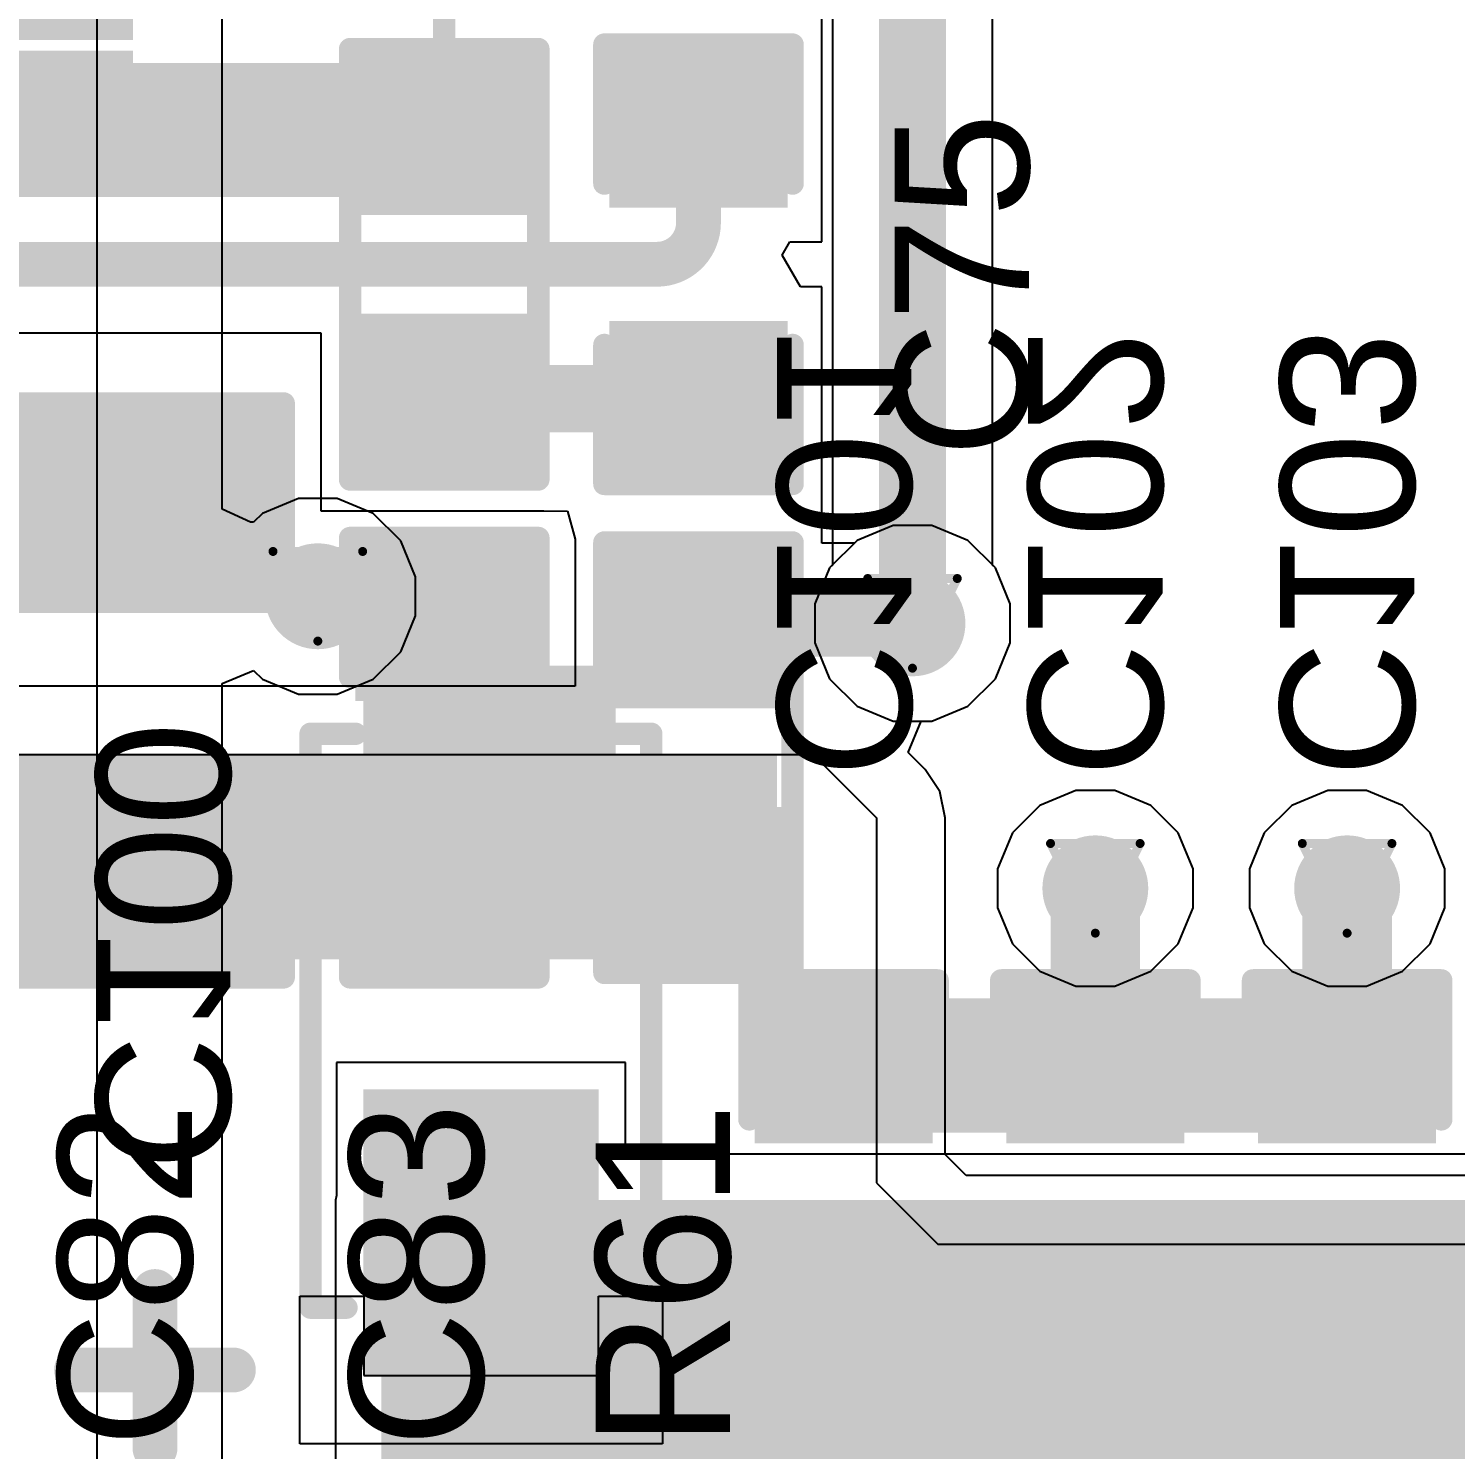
# Model space of a CAD drawing. Header units: inches. Extents: x 0 to 12.2, y 0 to 7.
# Drawn here: x 2.3268 to 2.6451, y 3.9837 to 4.3007 of the extents above; entities that cross this region are included whole.
import ezdxf

# ---------------------------------------------------------------- set-up
doc = ezdxf.new("R2010")
doc.units = ezdxf.units.IN
doc.header["$MEASUREMENT"] = 0
for name, color, linetype in [('Bottom Layer', 5, 'Continuous'), ('Bottom Overlay', 54, 'Continuous'), ('Bottom Paste', 16, 'Continuous'), ('Bottom Solder', 6, 'Continuous'), ('Drill Drawing', 1, 'Continuous'), ('Layer 1', 16, 'Continuous'), ('Layer 2', 76, 'Continuous'), ('Top Layer', 1, 'Continuous'), ('Top Overlay', 2, 'Continuous'), ('Top Paste', 8, 'Continuous'), ('Top Solder', 216, 'Continuous'), ('Via Holes', 16, 'Continuous')]:
    doc.layers.add(name, color=color, linetype=linetype)
doc.styles.add('Arial', font='', dxfattribs={"height": 0.2})
doc.styles.get('Arial').set_extended_font_data('Arial')

# ---------------------------------------------------------------- blocks, each defined once
blk = doc.blocks.new('SOT_563_11')
at = {"layer": 'Top Layer'}
for points in [[(-0.01193, 0.02559), (-0.01193, 0.01378), (-0.03831, 0.01378), (-0.03831, 0.02559)], [(0.03831, 0.02559), (0.03831, 0.01378), (0.01193, 0.01378), (0.01193, 0.02559)], [(-0.01193, 0.00591), (-0.01193, -0.00591), (-0.03831, -0.00591), (-0.03831, 0.00591)], [(0.03831, 0.00591), (0.03831, -0.00591), (0.01193, -0.00591), (0.01193, 0.00591)], [(-0.01193, -0.01378), (-0.01193, -0.02559), (-0.03831, -0.02559), (-0.03831, -0.01378)], [(0.03831, -0.01378), (0.03831, -0.02559), (0.01193, -0.02559), (0.01193, -0.01378)]]:
    blk.add_hatch(color=1, dxfattribs=at).paths.add_polyline_path(points)
at = {"layer": 'Top Paste'}
for points in [[(-0.01193, 0.02559), (-0.01193, 0.01378), (-0.03831, 0.01378), (-0.03831, 0.02559)], [(0.03831, 0.02559), (0.03831, 0.01378), (0.01193, 0.01378), (0.01193, 0.02559)], [(-0.01193, 0.00591), (-0.01193, -0.00591), (-0.03831, -0.00591), (-0.03831, 0.00591)], [(0.03831, 0.00591), (0.03831, -0.00591), (0.01193, -0.00591), (0.01193, 0.00591)], [(-0.01193, -0.01378), (-0.01193, -0.02559), (-0.03831, -0.02559), (-0.03831, -0.01378)], [(0.03831, -0.01378), (0.03831, -0.02559), (0.01193, -0.02559), (0.01193, -0.01378)]]:
    blk.add_hatch(color=8, dxfattribs=at).paths.add_polyline_path(points)
at = {"layer": 'Top Solder'}
for points in [[(-0.00917, 0.02835), (-0.00917, 0.01102), (-0.04106, 0.01102), (-0.04106, 0.02835)], [(0.04106, 0.02835), (0.04106, 0.01102), (0.00917, 0.01102), (0.00917, 0.02835)], [(-0.00917, 0.00866), (-0.00917, -0.00866), (-0.04106, -0.00866), (-0.04106, 0.00866)], [(0.04106, 0.00866), (0.04106, -0.00866), (0.00917, -0.00866), (0.00917, 0.00866)], [(-0.00917, -0.01102), (-0.00917, -0.02835), (-0.04106, -0.02835), (-0.04106, -0.01102)], [(0.04106, -0.01102), (0.04106, -0.02835), (0.00917, -0.02835), (0.00917, -0.01102)]]:
    blk.add_hatch(color=216, dxfattribs=at).paths.add_polyline_path(points)
at = {"layer": 'Top Overlay'}
for points in [[(-0.02987, 0.0355, 0.005, 0.005, 0), (0.02918, 0.0355, 0.005, 0.005, 0)], [(-0.04804, 0.01595, 0.00787, 0.00787, 0), (-0.04804, 0.02595, 0.00787, 0.00787, 0)], [(-0.04804, 0.02595, 0.00787, 0.00787, 0), (-0.04304, 0.02095, 0.00787, 0.00787, 0)], [(-0.04804, 0.01595, 0.00787, 0.00787, 0), (-0.04304, 0.02095, 0.00787, 0.00787, 0)], [(-0.02987, -0.0355, 0.005, 0.005, 0), (0.02918, -0.0355, 0.005, 0.005, 0)]]:
    blk.add_lwpolyline(points, format="xyseb", dxfattribs=at)
for points in [[(-0.03112, 0.0355, 0.0025, 0.0025, 1), (-0.02862, 0.0355, 0.0025, 0.0025, 1)], [(0.02793, 0.0355, 0.0025, 0.0025, 1), (0.03043, 0.0355, 0.0025, 0.0025, 1)], [(-0.05001, 0.02595, 0.00394, 0.00394, 1), (-0.04607, 0.02595, 0.00394, 0.00394, 1)], [(-0.05001, 0.02595, 0.00394, 0.00394, 1), (-0.04607, 0.02595, 0.00394, 0.00394, 1)], [(-0.04501, 0.02095, 0.00394, 0.00394, 1), (-0.04107, 0.02095, 0.00394, 0.00394, 1)], [(-0.04501, 0.02095, 0.00394, 0.00394, 1), (-0.04107, 0.02095, 0.00394, 0.00394, 1)], [(-0.05001, 0.01595, 0.00394, 0.00394, 1), (-0.04607, 0.01595, 0.00394, 0.00394, 1)], [(-0.05001, 0.01595, 0.00394, 0.00394, 1), (-0.04607, 0.01595, 0.00394, 0.00394, 1)], [(-0.03112, -0.0355, 0.0025, 0.0025, 1), (-0.02862, -0.0355, 0.0025, 0.0025, 1)], [(0.02793, -0.0355, 0.0025, 0.0025, 1), (0.03043, -0.0355, 0.0025, 0.0025, 1)]]:
    blk.add_lwpolyline(points, format="xyseb", close=True, dxfattribs=at)
blk = doc.blocks.new('R___0603_103')
at = {"layer": 'Top Layer'}
for points in [[(-0.015, 0.0175), (-0.015, -0.0175), (-0.045, -0.0175), (-0.045, 0.0175)], [(0.045, 0.0175), (0.045, -0.0175), (0.015, -0.0175), (0.015, 0.0175)]]:
    blk.add_hatch(color=1, dxfattribs=at).paths.add_polyline_path(points)
at = {"layer": 'Top Paste'}
for points in [[(-0.015, 0.0175), (-0.015, -0.0175), (-0.045, -0.0175), (-0.045, 0.0175)], [(0.045, 0.0175), (0.045, -0.0175), (0.015, -0.0175), (0.015, 0.0175)]]:
    blk.add_hatch(color=8, dxfattribs=at).paths.add_polyline_path(points)
at = {"layer": 'Top Solder'}
for points in [[(-0.011, 0.0215), (-0.011, -0.0215), (-0.049, -0.0215), (-0.049, 0.0215)], [(0.049, 0.0215), (0.049, -0.0215), (0.011, -0.0215), (0.011, 0.0215)]]:
    blk.add_hatch(color=216, dxfattribs=at).paths.add_polyline_path(points)
at = {"layer": 'Top Overlay'}
for points in [[(-0.048, -0.021, 0.005, 0.005, 0), (-0.048, 0.021, 0.005, 0.005, 0)], [(0.048, 0.021, 0.005, 0.005, 0), (-0.048, 0.021, 0.005, 0.005, 0)], [(0.048, -0.021, 0.005, 0.005, 0), (0.048, 0.021, 0.005, 0.005, 0)], [(0.048, -0.021, 0.005, 0.005, 0), (-0.048, -0.021, 0.005, 0.005, 0)]]:
    blk.add_lwpolyline(points, format="xyseb", dxfattribs=at)
for points in [[(-0.04925, 0.021, 0.0025, 0.0025, 1), (-0.04675, 0.021, 0.0025, 0.0025, 1)], [(-0.04925, 0.021, 0.0025, 0.0025, 1), (-0.04675, 0.021, 0.0025, 0.0025, 1)], [(0.04675, 0.021, 0.0025, 0.0025, 1), (0.04925, 0.021, 0.0025, 0.0025, 1)], [(0.04675, 0.021, 0.0025, 0.0025, 1), (0.04925, 0.021, 0.0025, 0.0025, 1)], [(-0.04925, -0.021, 0.0025, 0.0025, 1), (-0.04675, -0.021, 0.0025, 0.0025, 1)], [(-0.04925, -0.021, 0.0025, 0.0025, 1), (-0.04675, -0.021, 0.0025, 0.0025, 1)], [(0.04675, -0.021, 0.0025, 0.0025, 1), (0.04925, -0.021, 0.0025, 0.0025, 1)], [(0.04675, -0.021, 0.0025, 0.0025, 1), (0.04925, -0.021, 0.0025, 0.0025, 1)]]:
    blk.add_lwpolyline(points, format="xyseb", close=True, dxfattribs=at)
blk = doc.blocks.new('R___0603_106')
at = {"layer": 'Top Layer'}
for points in [[(-0.015, 0.0175), (-0.015, -0.0175), (-0.045, -0.0175), (-0.045, 0.0175)], [(0.045, 0.0175), (0.045, -0.0175), (0.015, -0.0175), (0.015, 0.0175)]]:
    blk.add_hatch(color=1, dxfattribs=at).paths.add_polyline_path(points)
at = {"layer": 'Top Paste'}
for points in [[(-0.015, 0.0175), (-0.015, -0.0175), (-0.045, -0.0175), (-0.045, 0.0175)], [(0.045, 0.0175), (0.045, -0.0175), (0.015, -0.0175), (0.015, 0.0175)]]:
    blk.add_hatch(color=8, dxfattribs=at).paths.add_polyline_path(points)
at = {"layer": 'Top Solder'}
for points in [[(-0.011, 0.0215), (-0.011, -0.0215), (-0.049, -0.0215), (-0.049, 0.0215)], [(0.049, 0.0215), (0.049, -0.0215), (0.011, -0.0215), (0.011, 0.0215)]]:
    blk.add_hatch(color=216, dxfattribs=at).paths.add_polyline_path(points)
at = {"layer": 'Top Overlay'}
for points in [[(-0.048, -0.021, 0.005, 0.005, 0), (-0.048, 0.021, 0.005, 0.005, 0)], [(0.048, 0.021, 0.005, 0.005, 0), (-0.048, 0.021, 0.005, 0.005, 0)], [(0.048, -0.021, 0.005, 0.005, 0), (0.048, 0.021, 0.005, 0.005, 0)], [(0.048, -0.021, 0.005, 0.005, 0), (-0.048, -0.021, 0.005, 0.005, 0)]]:
    blk.add_lwpolyline(points, format="xyseb", dxfattribs=at)
for points in [[(-0.04925, 0.021, 0.0025, 0.0025, 1), (-0.04675, 0.021, 0.0025, 0.0025, 1)], [(-0.04925, 0.021, 0.0025, 0.0025, 1), (-0.04675, 0.021, 0.0025, 0.0025, 1)], [(0.04675, 0.021, 0.0025, 0.0025, 1), (0.04925, 0.021, 0.0025, 0.0025, 1)], [(0.04675, 0.021, 0.0025, 0.0025, 1), (0.04925, 0.021, 0.0025, 0.0025, 1)], [(-0.04925, -0.021, 0.0025, 0.0025, 1), (-0.04675, -0.021, 0.0025, 0.0025, 1)], [(-0.04925, -0.021, 0.0025, 0.0025, 1), (-0.04675, -0.021, 0.0025, 0.0025, 1)], [(0.04675, -0.021, 0.0025, 0.0025, 1), (0.04925, -0.021, 0.0025, 0.0025, 1)], [(0.04675, -0.021, 0.0025, 0.0025, 1), (0.04925, -0.021, 0.0025, 0.0025, 1)]]:
    blk.add_lwpolyline(points, format="xyseb", close=True, dxfattribs=at)
blk = doc.blocks.new('C___0603_B_253')
at = {"layer": 'Bottom Layer'}
for points in [[(-0.045, -0.0175), (-0.045, 0.0175), (-0.015, 0.0175), (-0.015, -0.0175)], [(0.015, -0.0175), (0.015, 0.0175), (0.045, 0.0175), (0.045, -0.0175)]]:
    blk.add_hatch(color=5, dxfattribs=at).paths.add_polyline_path(points)
at = {"layer": 'Bottom Paste'}
for points in [[(-0.045, -0.0175), (-0.045, 0.0175), (-0.015, 0.0175), (-0.015, -0.0175)], [(0.015, -0.0175), (0.015, 0.0175), (0.045, 0.0175), (0.045, -0.0175)]]:
    blk.add_hatch(color=16, dxfattribs=at).paths.add_polyline_path(points)
at = {"layer": 'Bottom Solder'}
for points in [[(-0.04736, -0.01986), (-0.04736, 0.01986), (-0.01264, 0.01986), (-0.01264, -0.01986)], [(0.01264, -0.01986), (0.01264, 0.01986), (0.04736, 0.01986), (0.04736, -0.01986)]]:
    blk.add_hatch(color=6, dxfattribs=at).paths.add_polyline_path(points)
at = {"layer": 'Bottom Overlay'}
for points in [[(-0.049, -0.021, 0.005, 0.005, 0), (-0.049, 0.021, 0.005, 0.005, 0)], [(-0.018, 0.021, 0.005, 0.005, 0), (-0.049, 0.021, 0.005, 0.005, 0)], [(0.049, 0.021, 0.005, 0.005, 0), (0.018, 0.021, 0.005, 0.005, 0)], [(0.049, -0.021, 0.005, 0.005, 0), (0.049, 0.021, 0.005, 0.005, 0)], [(-0.018, -0.021, 0.005, 0.005, 0), (-0.049, -0.021, 0.005, 0.005, 0)], [(0.049, -0.021, 0.005, 0.005, 0), (0.018, -0.021, 0.005, 0.005, 0)]]:
    blk.add_lwpolyline(points, format="xyseb", dxfattribs=at)
for points in [[(-0.05025, 0.021, 0.0025, 0.0025, 1), (-0.04775, 0.021, 0.0025, 0.0025, 1)], [(-0.05025, 0.021, 0.0025, 0.0025, 1), (-0.04775, 0.021, 0.0025, 0.0025, 1)], [(-0.01925, 0.021, 0.0025, 0.0025, 1), (-0.01675, 0.021, 0.0025, 0.0025, 1)], [(0.01675, 0.021, 0.0025, 0.0025, 1), (0.01925, 0.021, 0.0025, 0.0025, 1)], [(0.04775, 0.021, 0.0025, 0.0025, 1), (0.05025, 0.021, 0.0025, 0.0025, 1)], [(0.04775, 0.021, 0.0025, 0.0025, 1), (0.05025, 0.021, 0.0025, 0.0025, 1)], [(-0.05025, -0.021, 0.0025, 0.0025, 1), (-0.04775, -0.021, 0.0025, 0.0025, 1)], [(-0.05025, -0.021, 0.0025, 0.0025, 1), (-0.04775, -0.021, 0.0025, 0.0025, 1)], [(-0.01925, -0.021, 0.0025, 0.0025, 1), (-0.01675, -0.021, 0.0025, 0.0025, 1)], [(0.01675, -0.021, 0.0025, 0.0025, 1), (0.01925, -0.021, 0.0025, 0.0025, 1)], [(0.04775, -0.021, 0.0025, 0.0025, 1), (0.05025, -0.021, 0.0025, 0.0025, 1)], [(0.04775, -0.021, 0.0025, 0.0025, 1), (0.05025, -0.021, 0.0025, 0.0025, 1)]]:
    blk.add_lwpolyline(points, format="xyseb", close=True, dxfattribs=at)
blk = doc.blocks.new('C___0603_B_254')
at = {"layer": 'Bottom Layer'}
for points in [[(-0.045, -0.0175), (-0.045, 0.0175), (-0.015, 0.0175), (-0.015, -0.0175)], [(0.015, -0.0175), (0.015, 0.0175), (0.045, 0.0175), (0.045, -0.0175)]]:
    blk.add_hatch(color=5, dxfattribs=at).paths.add_polyline_path(points)
at = {"layer": 'Bottom Paste'}
for points in [[(-0.045, -0.0175), (-0.045, 0.0175), (-0.015, 0.0175), (-0.015, -0.0175)], [(0.015, -0.0175), (0.015, 0.0175), (0.045, 0.0175), (0.045, -0.0175)]]:
    blk.add_hatch(color=16, dxfattribs=at).paths.add_polyline_path(points)
at = {"layer": 'Bottom Solder'}
for points in [[(-0.04736, -0.01986), (-0.04736, 0.01986), (-0.01264, 0.01986), (-0.01264, -0.01986)], [(0.01264, -0.01986), (0.01264, 0.01986), (0.04736, 0.01986), (0.04736, -0.01986)]]:
    blk.add_hatch(color=6, dxfattribs=at).paths.add_polyline_path(points)
at = {"layer": 'Bottom Overlay'}
for points in [[(-0.049, -0.021, 0.005, 0.005, 0), (-0.049, 0.021, 0.005, 0.005, 0)], [(-0.018, 0.021, 0.005, 0.005, 0), (-0.049, 0.021, 0.005, 0.005, 0)], [(0.049, 0.021, 0.005, 0.005, 0), (0.018, 0.021, 0.005, 0.005, 0)], [(0.049, -0.021, 0.005, 0.005, 0), (0.049, 0.021, 0.005, 0.005, 0)], [(-0.018, -0.021, 0.005, 0.005, 0), (-0.049, -0.021, 0.005, 0.005, 0)], [(0.049, -0.021, 0.005, 0.005, 0), (0.018, -0.021, 0.005, 0.005, 0)]]:
    blk.add_lwpolyline(points, format="xyseb", dxfattribs=at)
for points in [[(-0.05025, 0.021, 0.0025, 0.0025, 1), (-0.04775, 0.021, 0.0025, 0.0025, 1)], [(-0.05025, 0.021, 0.0025, 0.0025, 1), (-0.04775, 0.021, 0.0025, 0.0025, 1)], [(-0.01925, 0.021, 0.0025, 0.0025, 1), (-0.01675, 0.021, 0.0025, 0.0025, 1)], [(0.01675, 0.021, 0.0025, 0.0025, 1), (0.01925, 0.021, 0.0025, 0.0025, 1)], [(0.04775, 0.021, 0.0025, 0.0025, 1), (0.05025, 0.021, 0.0025, 0.0025, 1)], [(0.04775, 0.021, 0.0025, 0.0025, 1), (0.05025, 0.021, 0.0025, 0.0025, 1)], [(-0.05025, -0.021, 0.0025, 0.0025, 1), (-0.04775, -0.021, 0.0025, 0.0025, 1)], [(-0.05025, -0.021, 0.0025, 0.0025, 1), (-0.04775, -0.021, 0.0025, 0.0025, 1)], [(-0.01925, -0.021, 0.0025, 0.0025, 1), (-0.01675, -0.021, 0.0025, 0.0025, 1)], [(0.01675, -0.021, 0.0025, 0.0025, 1), (0.01925, -0.021, 0.0025, 0.0025, 1)], [(0.04775, -0.021, 0.0025, 0.0025, 1), (0.05025, -0.021, 0.0025, 0.0025, 1)], [(0.04775, -0.021, 0.0025, 0.0025, 1), (0.05025, -0.021, 0.0025, 0.0025, 1)]]:
    blk.add_lwpolyline(points, format="xyseb", close=True, dxfattribs=at)
blk = doc.blocks.new('C___0603_B_255')
at = {"layer": 'Bottom Layer'}
for points in [[(-0.045, -0.0175), (-0.045, 0.0175), (-0.015, 0.0175), (-0.015, -0.0175)], [(0.015, -0.0175), (0.015, 0.0175), (0.045, 0.0175), (0.045, -0.0175)]]:
    blk.add_hatch(color=5, dxfattribs=at).paths.add_polyline_path(points)
at = {"layer": 'Bottom Paste'}
for points in [[(-0.045, -0.0175), (-0.045, 0.0175), (-0.015, 0.0175), (-0.015, -0.0175)], [(0.015, -0.0175), (0.015, 0.0175), (0.045, 0.0175), (0.045, -0.0175)]]:
    blk.add_hatch(color=16, dxfattribs=at).paths.add_polyline_path(points)
at = {"layer": 'Bottom Solder'}
for points in [[(-0.04736, -0.01986), (-0.04736, 0.01986), (-0.01264, 0.01986), (-0.01264, -0.01986)], [(0.01264, -0.01986), (0.01264, 0.01986), (0.04736, 0.01986), (0.04736, -0.01986)]]:
    blk.add_hatch(color=6, dxfattribs=at).paths.add_polyline_path(points)
at = {"layer": 'Bottom Overlay'}
for points in [[(-0.049, -0.021, 0.005, 0.005, 0), (-0.049, 0.021, 0.005, 0.005, 0)], [(-0.018, 0.021, 0.005, 0.005, 0), (-0.049, 0.021, 0.005, 0.005, 0)], [(0.049, 0.021, 0.005, 0.005, 0), (0.018, 0.021, 0.005, 0.005, 0)], [(0.049, -0.021, 0.005, 0.005, 0), (0.049, 0.021, 0.005, 0.005, 0)], [(-0.018, -0.021, 0.005, 0.005, 0), (-0.049, -0.021, 0.005, 0.005, 0)], [(0.049, -0.021, 0.005, 0.005, 0), (0.018, -0.021, 0.005, 0.005, 0)]]:
    blk.add_lwpolyline(points, format="xyseb", dxfattribs=at)
for points in [[(-0.05025, 0.021, 0.0025, 0.0025, 1), (-0.04775, 0.021, 0.0025, 0.0025, 1)], [(-0.05025, 0.021, 0.0025, 0.0025, 1), (-0.04775, 0.021, 0.0025, 0.0025, 1)], [(-0.01925, 0.021, 0.0025, 0.0025, 1), (-0.01675, 0.021, 0.0025, 0.0025, 1)], [(0.01675, 0.021, 0.0025, 0.0025, 1), (0.01925, 0.021, 0.0025, 0.0025, 1)], [(0.04775, 0.021, 0.0025, 0.0025, 1), (0.05025, 0.021, 0.0025, 0.0025, 1)], [(0.04775, 0.021, 0.0025, 0.0025, 1), (0.05025, 0.021, 0.0025, 0.0025, 1)], [(-0.05025, -0.021, 0.0025, 0.0025, 1), (-0.04775, -0.021, 0.0025, 0.0025, 1)], [(-0.05025, -0.021, 0.0025, 0.0025, 1), (-0.04775, -0.021, 0.0025, 0.0025, 1)], [(-0.01925, -0.021, 0.0025, 0.0025, 1), (-0.01675, -0.021, 0.0025, 0.0025, 1)], [(0.01675, -0.021, 0.0025, 0.0025, 1), (0.01925, -0.021, 0.0025, 0.0025, 1)], [(0.04775, -0.021, 0.0025, 0.0025, 1), (0.05025, -0.021, 0.0025, 0.0025, 1)], [(0.04775, -0.021, 0.0025, 0.0025, 1), (0.05025, -0.021, 0.0025, 0.0025, 1)]]:
    blk.add_lwpolyline(points, format="xyseb", close=True, dxfattribs=at)
blk = doc.blocks.new('C____A_B_256')
at = {"layer": 'Bottom Layer'}
for points in [[(-0.0752, 0.02224), (-0.01929, 0.02224), (-0.01929, -0.02224), (-0.0752, -0.02224)], [(0.01929, 0.02224), (0.0752, 0.02224), (0.0752, -0.02224), (0.01929, -0.02224)]]:
    blk.add_hatch(color=5, dxfattribs=at).paths.add_polyline_path(points)
at = {"layer": 'Bottom Paste'}
for points in [[(-0.0752, 0.02224), (-0.01929, 0.02224), (-0.01929, -0.02224), (-0.0752, -0.02224)], [(0.01929, 0.02224), (0.0752, 0.02224), (0.0752, -0.02224), (0.01929, -0.02224)]]:
    blk.add_hatch(color=16, dxfattribs=at).paths.add_polyline_path(points)
at = {"layer": 'Bottom Solder'}
for points in [[(-0.0792, 0.02624), (-0.01529, 0.02624), (-0.01529, -0.02624), (-0.0792, -0.02624)], [(0.01529, 0.02624), (0.0792, 0.02624), (0.0792, -0.02624), (0.01529, -0.02624)]]:
    blk.add_hatch(color=6, dxfattribs=at).paths.add_polyline_path(points)
at = {"layer": 'Bottom Overlay'}
for points in [[(-0.064, 0.038, 0.005, 0.005, 0), (0.064, 0.038, 0.005, 0.005, 0)], [(-0.064, 0.038, 0.005, 0.005, 0), (-0.064, 0.03, 0.005, 0.005, 0)], [(0.064, 0.038, 0.005, 0.005, 0), (0.064, 0.028, 0.005, 0.005, 0)], [(-0.064, -0.03, 0.005, 0.005, 0), (-0.064, -0.038, 0.005, 0.005, 0)], [(0.064, -0.028, 0.005, 0.005, 0), (0.064, -0.038, 0.005, 0.005, 0)], [(-0.064, -0.038, 0.005, 0.005, 0), (0.064, -0.038, 0.005, 0.005, 0)]]:
    blk.add_lwpolyline(points, format="xyseb", dxfattribs=at)
for points in [[(-0.06525, 0.038, 0.0025, 0.0025, 1), (-0.06275, 0.038, 0.0025, 0.0025, 1)], [(-0.06525, 0.038, 0.0025, 0.0025, 1), (-0.06275, 0.038, 0.0025, 0.0025, 1)], [(0.06275, 0.038, 0.0025, 0.0025, 1), (0.06525, 0.038, 0.0025, 0.0025, 1)], [(0.06275, 0.038, 0.0025, 0.0025, 1), (0.06525, 0.038, 0.0025, 0.0025, 1)], [(-0.06525, 0.03, 0.0025, 0.0025, 1), (-0.06275, 0.03, 0.0025, 0.0025, 1)], [(0.06275, 0.028, 0.0025, 0.0025, 1), (0.06525, 0.028, 0.0025, 0.0025, 1)], [(-0.06525, -0.03, 0.0025, 0.0025, 1), (-0.06275, -0.03, 0.0025, 0.0025, 1)], [(0.06275, -0.028, 0.0025, 0.0025, 1), (0.06525, -0.028, 0.0025, 0.0025, 1)], [(-0.06525, -0.038, 0.0025, 0.0025, 1), (-0.06275, -0.038, 0.0025, 0.0025, 1)], [(-0.06525, -0.038, 0.0025, 0.0025, 1), (-0.06275, -0.038, 0.0025, 0.0025, 1)], [(0.06275, -0.038, 0.0025, 0.0025, 1), (0.06525, -0.038, 0.0025, 0.0025, 1)], [(0.06275, -0.038, 0.0025, 0.0025, 1), (0.06525, -0.038, 0.0025, 0.0025, 1)]]:
    blk.add_lwpolyline(points, format="xyseb", close=True, dxfattribs=at)
blk = doc.blocks.new('C___0603_273')
at = {"layer": 'Top Layer'}
for points in [[(-0.015, 0.0175), (-0.015, -0.0175), (-0.045, -0.0175), (-0.045, 0.0175)], [(0.045, 0.0175), (0.045, -0.0175), (0.015, -0.0175), (0.015, 0.0175)]]:
    blk.add_hatch(color=1, dxfattribs=at).paths.add_polyline_path(points)
at = {"layer": 'Top Paste'}
for points in [[(-0.015, 0.0175), (-0.015, -0.0175), (-0.045, -0.0175), (-0.045, 0.0175)], [(0.045, 0.0175), (0.045, -0.0175), (0.015, -0.0175), (0.015, 0.0175)]]:
    blk.add_hatch(color=8, dxfattribs=at).paths.add_polyline_path(points)
at = {"layer": 'Top Solder'}
for points in [[(-0.01264, 0.01986), (-0.01264, -0.01986), (-0.04736, -0.01986), (-0.04736, 0.01986)], [(0.04736, 0.01986), (0.04736, -0.01986), (0.01264, -0.01986), (0.01264, 0.01986)]]:
    blk.add_hatch(color=216, dxfattribs=at).paths.add_polyline_path(points)
at = {"layer": 'Top Overlay'}
for points in [[(-0.049, -0.021, 0.005, 0.005, 0), (-0.049, 0.021, 0.005, 0.005, 0)], [(-0.018, 0.021, 0.005, 0.005, 0), (-0.049, 0.021, 0.005, 0.005, 0)], [(0.049, 0.021, 0.005, 0.005, 0), (0.018, 0.021, 0.005, 0.005, 0)], [(0.049, -0.021, 0.005, 0.005, 0), (0.049, 0.021, 0.005, 0.005, 0)], [(-0.018, -0.021, 0.005, 0.005, 0), (-0.049, -0.021, 0.005, 0.005, 0)], [(0.049, -0.021, 0.005, 0.005, 0), (0.018, -0.021, 0.005, 0.005, 0)]]:
    blk.add_lwpolyline(points, format="xyseb", dxfattribs=at)
for points in [[(-0.05025, 0.021, 0.0025, 0.0025, 1), (-0.04775, 0.021, 0.0025, 0.0025, 1)], [(-0.05025, 0.021, 0.0025, 0.0025, 1), (-0.04775, 0.021, 0.0025, 0.0025, 1)], [(-0.01925, 0.021, 0.0025, 0.0025, 1), (-0.01675, 0.021, 0.0025, 0.0025, 1)], [(0.01675, 0.021, 0.0025, 0.0025, 1), (0.01925, 0.021, 0.0025, 0.0025, 1)], [(0.04775, 0.021, 0.0025, 0.0025, 1), (0.05025, 0.021, 0.0025, 0.0025, 1)], [(0.04775, 0.021, 0.0025, 0.0025, 1), (0.05025, 0.021, 0.0025, 0.0025, 1)], [(-0.05025, -0.021, 0.0025, 0.0025, 1), (-0.04775, -0.021, 0.0025, 0.0025, 1)], [(-0.05025, -0.021, 0.0025, 0.0025, 1), (-0.04775, -0.021, 0.0025, 0.0025, 1)], [(-0.01925, -0.021, 0.0025, 0.0025, 1), (-0.01675, -0.021, 0.0025, 0.0025, 1)], [(0.01675, -0.021, 0.0025, 0.0025, 1), (0.01925, -0.021, 0.0025, 0.0025, 1)], [(0.04775, -0.021, 0.0025, 0.0025, 1), (0.05025, -0.021, 0.0025, 0.0025, 1)], [(0.04775, -0.021, 0.0025, 0.0025, 1), (0.05025, -0.021, 0.0025, 0.0025, 1)]]:
    blk.add_lwpolyline(points, format="xyseb", close=True, dxfattribs=at)
blk = doc.blocks.new('C___0805_274')
at = {"layer": 'Top Layer'}
for points in [[(-0.06, 0.03), (-0.02, 0.03), (-0.02, -0.03), (-0.06, -0.03)], [(0.02, 0.03), (0.06, 0.03), (0.06, -0.03), (0.02, -0.03)]]:
    blk.add_hatch(color=1, dxfattribs=at).paths.add_polyline_path(points)
at = {"layer": 'Top Paste'}
for points in [[(-0.06, 0.03), (-0.02, 0.03), (-0.02, -0.03), (-0.06, -0.03)], [(0.02, 0.03), (0.06, 0.03), (0.06, -0.03), (0.02, -0.03)]]:
    blk.add_hatch(color=8, dxfattribs=at).paths.add_polyline_path(points)
at = {"layer": 'Top Solder'}
for points in [[(-0.06276, 0.03276), (-0.01724, 0.03276), (-0.01724, -0.03276), (-0.06276, -0.03276)], [(0.01724, 0.03276), (0.06276, 0.03276), (0.06276, -0.03276), (0.01724, -0.03276)]]:
    blk.add_hatch(color=216, dxfattribs=at).paths.add_polyline_path(points)
at = {"layer": 'Top Overlay'}
for points in [[(-0.024, 0.034, 0.005, 0.005, 0), (-0.064, 0.034, 0.005, 0.005, 0)], [(-0.064, -0.034, 0.005, 0.005, 0), (-0.064, 0.034, 0.005, 0.005, 0)], [(0.064, 0.034, 0.005, 0.005, 0), (0.024, 0.034, 0.005, 0.005, 0)], [(0.064, -0.034, 0.005, 0.005, 0), (0.064, 0.034, 0.005, 0.005, 0)], [(-0.024, -0.034, 0.005, 0.005, 0), (-0.064, -0.034, 0.005, 0.005, 0)], [(0.064, -0.034, 0.005, 0.005, 0), (0.024, -0.034, 0.005, 0.005, 0)]]:
    blk.add_lwpolyline(points, format="xyseb", dxfattribs=at)
for points in [[(-0.06525, 0.034, 0.0025, 0.0025, 1), (-0.06275, 0.034, 0.0025, 0.0025, 1)], [(-0.06525, 0.034, 0.0025, 0.0025, 1), (-0.06275, 0.034, 0.0025, 0.0025, 1)], [(-0.02525, 0.034, 0.0025, 0.0025, 1), (-0.02275, 0.034, 0.0025, 0.0025, 1)], [(0.02275, 0.034, 0.0025, 0.0025, 1), (0.02525, 0.034, 0.0025, 0.0025, 1)], [(0.06275, 0.034, 0.0025, 0.0025, 1), (0.06525, 0.034, 0.0025, 0.0025, 1)], [(0.06275, 0.034, 0.0025, 0.0025, 1), (0.06525, 0.034, 0.0025, 0.0025, 1)], [(-0.06525, -0.034, 0.0025, 0.0025, 1), (-0.06275, -0.034, 0.0025, 0.0025, 1)], [(-0.06525, -0.034, 0.0025, 0.0025, 1), (-0.06275, -0.034, 0.0025, 0.0025, 1)], [(-0.02525, -0.034, 0.0025, 0.0025, 1), (-0.02275, -0.034, 0.0025, 0.0025, 1)], [(0.02275, -0.034, 0.0025, 0.0025, 1), (0.02525, -0.034, 0.0025, 0.0025, 1)], [(0.06275, -0.034, 0.0025, 0.0025, 1), (0.06525, -0.034, 0.0025, 0.0025, 1)], [(0.06275, -0.034, 0.0025, 0.0025, 1), (0.06525, -0.034, 0.0025, 0.0025, 1)]]:
    blk.add_lwpolyline(points, format="xyseb", close=True, dxfattribs=at)
blk = doc.blocks.new('C___0603_281')
at = {"layer": 'Top Layer'}
for points in [[(-0.015, 0.0175), (-0.015, -0.0175), (-0.045, -0.0175), (-0.045, 0.0175)], [(0.045, 0.0175), (0.045, -0.0175), (0.015, -0.0175), (0.015, 0.0175)]]:
    blk.add_hatch(color=1, dxfattribs=at).paths.add_polyline_path(points)
at = {"layer": 'Top Paste'}
for points in [[(-0.015, 0.0175), (-0.015, -0.0175), (-0.045, -0.0175), (-0.045, 0.0175)], [(0.045, 0.0175), (0.045, -0.0175), (0.015, -0.0175), (0.015, 0.0175)]]:
    blk.add_hatch(color=8, dxfattribs=at).paths.add_polyline_path(points)
at = {"layer": 'Top Solder'}
for points in [[(-0.01264, 0.01986), (-0.01264, -0.01986), (-0.04736, -0.01986), (-0.04736, 0.01986)], [(0.04736, 0.01986), (0.04736, -0.01986), (0.01264, -0.01986), (0.01264, 0.01986)]]:
    blk.add_hatch(color=216, dxfattribs=at).paths.add_polyline_path(points)
at = {"layer": 'Top Overlay'}
for points in [[(-0.049, 0.021, 0.005, 0.005, 0), (-0.049, -0.021, 0.005, 0.005, 0)], [(-0.049, 0.021, 0.005, 0.005, 0), (-0.018, 0.021, 0.005, 0.005, 0)], [(0.018, 0.021, 0.005, 0.005, 0), (0.049, 0.021, 0.005, 0.005, 0)], [(0.049, 0.021, 0.005, 0.005, 0), (0.049, -0.021, 0.005, 0.005, 0)], [(-0.049, -0.021, 0.005, 0.005, 0), (-0.018, -0.021, 0.005, 0.005, 0)], [(0.018, -0.021, 0.005, 0.005, 0), (0.049, -0.021, 0.005, 0.005, 0)]]:
    blk.add_lwpolyline(points, format="xyseb", dxfattribs=at)
for points in [[(-0.05025, 0.021, 0.0025, 0.0025, 1), (-0.04775, 0.021, 0.0025, 0.0025, 1)], [(-0.05025, 0.021, 0.0025, 0.0025, 1), (-0.04775, 0.021, 0.0025, 0.0025, 1)], [(-0.01925, 0.021, 0.0025, 0.0025, 1), (-0.01675, 0.021, 0.0025, 0.0025, 1)], [(0.01675, 0.021, 0.0025, 0.0025, 1), (0.01925, 0.021, 0.0025, 0.0025, 1)], [(0.04775, 0.021, 0.0025, 0.0025, 1), (0.05025, 0.021, 0.0025, 0.0025, 1)], [(0.04775, 0.021, 0.0025, 0.0025, 1), (0.05025, 0.021, 0.0025, 0.0025, 1)], [(-0.05025, -0.021, 0.0025, 0.0025, 1), (-0.04775, -0.021, 0.0025, 0.0025, 1)], [(-0.05025, -0.021, 0.0025, 0.0025, 1), (-0.04775, -0.021, 0.0025, 0.0025, 1)], [(-0.01925, -0.021, 0.0025, 0.0025, 1), (-0.01675, -0.021, 0.0025, 0.0025, 1)], [(0.01675, -0.021, 0.0025, 0.0025, 1), (0.01925, -0.021, 0.0025, 0.0025, 1)], [(0.04775, -0.021, 0.0025, 0.0025, 1), (0.05025, -0.021, 0.0025, 0.0025, 1)], [(0.04775, -0.021, 0.0025, 0.0025, 1), (0.05025, -0.021, 0.0025, 0.0025, 1)]]:
    blk.add_lwpolyline(points, format="xyseb", close=True, dxfattribs=at)

msp = doc.modelspace()

# ---------------------------------------------------------------- hatches: boundary and pattern name
at = {"layer": 'Bottom Layer'}
h = msp.add_hatch(color=5, dxfattribs=at)
edge = h.paths.add_edge_path()
edge.add_arc((2.39133, 4.17404), 0.01181, 0, 360)
h = msp.add_hatch(color=5, dxfattribs=at)
edge = h.paths.add_edge_path()
edge.add_arc((2.524, 4.168), 0.01181, 0, 360)
h = msp.add_hatch(color=5, dxfattribs=at)
edge = h.paths.add_edge_path()
edge.add_arc((2.5648, 4.1089), 0.01181, 0, 360)
h = msp.add_hatch(color=5, dxfattribs=at)
edge = h.paths.add_edge_path()
edge.add_arc((2.62098, 4.1089), 0.01181, 0, 360)
for points in [[(2.49112, 4.05437), (2.63848, 4.05437), (2.63848, 4.08437), (2.49112, 4.08437)], [(2.40547, 3.83852), (2.69466, 3.83852), (2.69466, 4.03937), (2.40547, 4.03937)]]:
    msp.add_hatch(color=5, dxfattribs=at).paths.add_polyline_path(points)
at = {"layer": 'Layer 1'}
h = msp.add_hatch(color=16, dxfattribs=at)
edge = h.paths.add_edge_path()
edge.add_arc((2.39133, 4.17404), 0.01181, 0, 360)
h = msp.add_hatch(color=16, dxfattribs=at)
edge = h.paths.add_edge_path()
edge.add_arc((2.524, 4.168), 0.01181, 0, 360)
h = msp.add_hatch(color=16, dxfattribs=at)
edge = h.paths.add_edge_path()
edge.add_arc((2.5648, 4.1089), 0.01181, 0, 360)
h = msp.add_hatch(color=16, dxfattribs=at)
edge = h.paths.add_edge_path()
edge.add_arc((2.62098, 4.1089), 0.01181, 0, 360)
at = {"layer": 'Layer 2'}
h = msp.add_hatch(color=76, dxfattribs=at)
edge = h.paths.add_edge_path()
edge.add_arc((2.39133, 4.17404), 0.01181, 0, 360)
h = msp.add_hatch(color=76, dxfattribs=at)
edge = h.paths.add_edge_path()
edge.add_arc((2.524, 4.168), 0.01181, 0, 360)
h = msp.add_hatch(color=76, dxfattribs=at)
edge = h.paths.add_edge_path()
edge.add_arc((2.5648, 4.1089), 0.01181, 0, 360)
h = msp.add_hatch(color=76, dxfattribs=at)
edge = h.paths.add_edge_path()
edge.add_arc((2.62098, 4.1089), 0.01181, 0, 360)
at = {"layer": 'Top Layer'}
for points in [[(2.32093, 4.26309), (2.43703, 4.26309), (2.43703, 4.29296), (2.32093, 4.29296)], [(2.03539, 4.09304), (2.49376, 4.09304), (2.49376, 4.13872), (2.03539, 4.13872)]]:
    msp.add_hatch(color=1, dxfattribs=at).paths.add_polyline_path(points)
h = msp.add_hatch(color=1, dxfattribs=at)
edge = h.paths.add_edge_path()
edge.add_arc((2.39133, 4.17404), 0.01181, 0, 360)
h = msp.add_hatch(color=1, dxfattribs=at)
edge = h.paths.add_edge_path()
edge.add_arc((2.524, 4.168), 0.01181, 0, 360)
h = msp.add_hatch(color=1, dxfattribs=at)
edge = h.paths.add_edge_path()
edge.add_arc((2.5648, 4.1089), 0.01181, 0, 360)
h = msp.add_hatch(color=1, dxfattribs=at)
edge = h.paths.add_edge_path()
edge.add_arc((2.62098, 4.1089), 0.01181, 0, 360)
at = {"layer": 'Via Holes'}
h = msp.add_hatch(color=7, dxfattribs=at)
edge = h.paths.add_edge_path()
edge.add_arc((2.39133, 4.17404), 0.00591, 0, 360)
h = msp.add_hatch(color=7, dxfattribs=at)
edge = h.paths.add_edge_path()
edge.add_arc((2.524, 4.168), 0.00591, 0, 360)
h = msp.add_hatch(color=7, dxfattribs=at)
edge = h.paths.add_edge_path()
edge.add_arc((2.5648, 4.1089), 0.00591, 0, 360)
h = msp.add_hatch(color=7, dxfattribs=at)
edge = h.paths.add_edge_path()
edge.add_arc((2.62098, 4.1089), 0.00591, 0, 360)

# ---------------------------------------------------------------- linework, layer by layer
at = {"layer": 'Bottom Layer'}
for p, q in [((2.54184, 4.181), (2.54184, 4.485)), ((2.50616, 4.48081), (2.50616, 4.181)), ((2.50551, 4.18035), (2.50219, 4.17234)), ((2.50616, 4.181), (2.50551, 4.18035)), ((2.54249, 4.18035), (2.54184, 4.181)), ((2.54581, 4.17234), (2.54249, 4.18035)), ((2.50219, 4.17234), (2.50219, 4.16366)), ((2.54581, 4.16366), (2.54581, 4.17234)), ((2.50219, 4.16366), (2.50551, 4.15565)), ((2.54249, 4.15565), (2.54581, 4.16366)), ((2.50551, 4.15565), (2.51165, 4.14951)), ((2.53635, 4.14951), (2.54249, 4.15565)), ((2.51165, 4.14951), (2.51966, 4.14619)), ((2.52834, 4.14619), (2.53635, 4.14951)), ((2.51966, 4.14619), (2.52834, 4.14619)), ((2.45996, 4.07008), (2.39547, 4.07008)), ((2.39547, 4.07008), (2.39547, 4.04036)), ((2.45996, 4.04957), (2.45996, 4.07008)), ((2.69466, 4.04957), (2.45996, 4.04957)), ((2.39547, 4.04036), (2.39528, 4.03937)), ((2.39528, 4.03937), (2.39528, 3.83852))]:
    msp.add_line(p, q, dxfattribs=at)
for points in [[(2.524, 4.168, 0.015, 0.015, 0), (2.524, 4.485, 0.015, 0.015, 0)], [(2.5648, 4.06937, 0.02, 0.02, 0), (2.5648, 4.1089, 0.02, 0.02, 0)], [(2.62098, 4.06937, 0.02, 0.02, 0), (2.62098, 4.1089, 0.02, 0.02, 0)], [(2.66081, 3.99, 0.03, 0.03, -0.414214), (2.65644, 3.99437, 0.03, 0.03, 0)]]:
    msp.add_lwpolyline(points, format="xyseb", dxfattribs=at)
for points in [[(2.52025, 4.168, 0.0075, 0.0075, 1), (2.52775, 4.168, 0.0075, 0.0075, 1)], [(2.5598, 4.1089, 0.01, 0.01, 1), (2.5698, 4.1089, 0.01, 0.01, 1)], [(2.61598, 4.1089, 0.01, 0.01, 1), (2.62598, 4.1089, 0.01, 0.01, 1)], [(2.5598, 4.06937, 0.01, 0.01, 1), (2.5698, 4.06937, 0.01, 0.01, 1)], [(2.61598, 4.06937, 0.01, 0.01, 1), (2.62598, 4.06937, 0.01, 0.01, 1)], [(2.64894, 3.99437, 0.015, 0.015, 1), (2.66394, 3.99437, 0.015, 0.015, 1)]]:
    msp.add_lwpolyline(points, format="xyseb", close=True, dxfattribs=at)
at = {"layer": 'Bottom Overlay'}
for p, q in [((2.38728, 3.985), (2.38728, 4.01793)), ((2.38728, 4.01793), (2.40158, 4.01793)), ((2.40158, 4.01793), (2.40158, 4.00026)), ((2.45392, 4.00026), (2.45392, 4.01793)), ((2.45392, 4.01793), (2.46822, 4.01793)), ((2.46822, 4.01793), (2.46822, 3.985)), ((2.40158, 4.00026), (2.45392, 4.00026)), ((2.46822, 3.985), (2.38728, 3.985))]:
    msp.add_line(p, q, dxfattribs=at)
for points in [[(2.355, 3.98397, 0.01, 0.01, 0), (2.355, 4.01897, 0.01, 0.01, 0)], [(2.3375, 4.00147, 0.01, 0.01, 0), (2.3725, 4.00147, 0.01, 0.01, 0)]]:
    msp.add_lwpolyline(points, format="xyseb", dxfattribs=at)
for points in [[(2.3525, 4.01897, 0.005, 0.005, 1), (2.3575, 4.01897, 0.005, 0.005, 1)], [(2.335, 4.00147, 0.005, 0.005, 1), (2.34, 4.00147, 0.005, 0.005, 1)], [(2.37, 4.00147, 0.005, 0.005, 1), (2.375, 4.00147, 0.005, 0.005, 1)], [(2.3525, 3.98397, 0.005, 0.005, 1), (2.3575, 3.98397, 0.005, 0.005, 1)]]:
    msp.add_lwpolyline(points, format="xyseb", close=True, dxfattribs=at)
at = {"layer": 'Drill Drawing'}
for points in [[(2.38133, 4.18404, 0.002, 0.002, 0), (2.40133, 4.18404, 0.002, 0.002, 0)], [(2.38133, 4.18404, 0.002, 0.002, 0), (2.39133, 4.16404, 0.002, 0.002, 0)], [(2.39133, 4.16404, 0.002, 0.002, 0), (2.40133, 4.18404, 0.002, 0.002, 0)], [(2.514, 4.178, 0.002, 0.002, 0), (2.534, 4.178, 0.002, 0.002, 0)], [(2.514, 4.178, 0.002, 0.002, 0), (2.524, 4.158, 0.002, 0.002, 0)], [(2.524, 4.158, 0.002, 0.002, 0), (2.534, 4.178, 0.002, 0.002, 0)], [(2.5548, 4.1189, 0.002, 0.002, 0), (2.5748, 4.1189, 0.002, 0.002, 0)], [(2.5548, 4.1189, 0.002, 0.002, 0), (2.5648, 4.0989, 0.002, 0.002, 0)], [(2.5648, 4.0989, 0.002, 0.002, 0), (2.5748, 4.1189, 0.002, 0.002, 0)], [(2.61098, 4.1189, 0.002, 0.002, 0), (2.63098, 4.1189, 0.002, 0.002, 0)], [(2.61098, 4.1189, 0.002, 0.002, 0), (2.62098, 4.0989, 0.002, 0.002, 0)], [(2.62098, 4.0989, 0.002, 0.002, 0), (2.63098, 4.1189, 0.002, 0.002, 0)]]:
    msp.add_lwpolyline(points, format="xyseb", dxfattribs=at)
for points in [[(2.38083, 4.18404, 0.001, 0.001, 1), (2.38183, 4.18404, 0.001, 0.001, 1)], [(2.38083, 4.18404, 0.001, 0.001, 1), (2.38183, 4.18404, 0.001, 0.001, 1)], [(2.40083, 4.18404, 0.001, 0.001, 1), (2.40183, 4.18404, 0.001, 0.001, 1)], [(2.40083, 4.18404, 0.001, 0.001, 1), (2.40183, 4.18404, 0.001, 0.001, 1)], [(2.5135, 4.178, 0.001, 0.001, 1), (2.5145, 4.178, 0.001, 0.001, 1)], [(2.5135, 4.178, 0.001, 0.001, 1), (2.5145, 4.178, 0.001, 0.001, 1)], [(2.5335, 4.178, 0.001, 0.001, 1), (2.5345, 4.178, 0.001, 0.001, 1)], [(2.5335, 4.178, 0.001, 0.001, 1), (2.5345, 4.178, 0.001, 0.001, 1)], [(2.39083, 4.16404, 0.001, 0.001, 1), (2.39183, 4.16404, 0.001, 0.001, 1)], [(2.39083, 4.16404, 0.001, 0.001, 1), (2.39183, 4.16404, 0.001, 0.001, 1)], [(2.5235, 4.158, 0.001, 0.001, 1), (2.5245, 4.158, 0.001, 0.001, 1)], [(2.5235, 4.158, 0.001, 0.001, 1), (2.5245, 4.158, 0.001, 0.001, 1)], [(2.5543, 4.1189, 0.001, 0.001, 1), (2.5553, 4.1189, 0.001, 0.001, 1)], [(2.5543, 4.1189, 0.001, 0.001, 1), (2.5553, 4.1189, 0.001, 0.001, 1)], [(2.5743, 4.1189, 0.001, 0.001, 1), (2.5753, 4.1189, 0.001, 0.001, 1)], [(2.5743, 4.1189, 0.001, 0.001, 1), (2.5753, 4.1189, 0.001, 0.001, 1)], [(2.61048, 4.1189, 0.001, 0.001, 1), (2.61148, 4.1189, 0.001, 0.001, 1)], [(2.61048, 4.1189, 0.001, 0.001, 1), (2.61148, 4.1189, 0.001, 0.001, 1)], [(2.63048, 4.1189, 0.001, 0.001, 1), (2.63148, 4.1189, 0.001, 0.001, 1)], [(2.63048, 4.1189, 0.001, 0.001, 1), (2.63148, 4.1189, 0.001, 0.001, 1)], [(2.5643, 4.0989, 0.001, 0.001, 1), (2.5653, 4.0989, 0.001, 0.001, 1)], [(2.5643, 4.0989, 0.001, 0.001, 1), (2.5653, 4.0989, 0.001, 0.001, 1)], [(2.62048, 4.0989, 0.001, 0.001, 1), (2.62148, 4.0989, 0.001, 0.001, 1)], [(2.62048, 4.0989, 0.001, 0.001, 1), (2.62148, 4.0989, 0.001, 0.001, 1)]]:
    msp.add_lwpolyline(points, format="xyseb", close=True, dxfattribs=at)
at = {"layer": 'Layer 1'}
for p, q in [((2.51966, 4.18981), (2.51165, 4.18649)), ((2.52834, 4.18981), (2.51966, 4.18981)), ((2.53635, 4.18649), (2.52834, 4.18981)), ((2.51165, 4.18649), (2.50551, 4.18035)), ((2.54249, 4.18035), (2.53635, 4.18649)), ((2.50551, 4.18035), (2.50219, 4.17234)), ((2.54581, 4.17234), (2.54249, 4.18035)), ((2.50219, 4.17234), (2.50219, 4.16366)), ((2.54581, 4.16366), (2.54581, 4.17234)), ((2.50219, 4.16366), (2.50551, 4.15565)), ((2.54249, 4.15565), (2.54581, 4.16366)), ((2.50551, 4.15565), (2.51165, 4.14951)), ((2.53635, 4.14951), (2.54249, 4.15565)), ((2.51165, 4.14951), (2.51966, 4.14619)), ((2.52834, 4.14619), (2.53635, 4.14951)), ((2.51966, 4.14619), (2.52834, 4.14619))]:
    msp.add_line(p, q, dxfattribs=at)
at = {"layer": 'Layer 2'}
for p, q in [((2.37, 4.19346), (2.37, 4.38)), ((2.34201, 4.36399), (2.34201, 3.68831)), ((2.37628, 4.19059), (2.37, 4.19346)), ((2.38699, 4.19585), (2.37897, 4.19253)), ((2.39566, 4.19585), (2.38699, 4.19585)), ((2.40368, 4.19253), (2.39566, 4.19585)), ((2.377, 4.19056), (2.37628, 4.19059)), ((2.37897, 4.19253), (2.377, 4.19056)), ((2.40982, 4.18639), (2.40368, 4.19253)), ((2.51966, 4.18981), (2.51165, 4.18649)), ((2.52834, 4.18981), (2.51966, 4.18981)), ((2.53635, 4.18649), (2.52834, 4.18981)), ((2.51165, 4.18649), (2.50551, 4.18035)), ((2.54249, 4.18035), (2.53635, 4.18649)), ((2.41314, 4.17838), (2.40982, 4.18639)), ((2.50551, 4.18035), (2.50219, 4.17234)), ((2.54581, 4.17234), (2.54249, 4.18035)), ((2.41314, 4.1697), (2.41314, 4.17838)), ((2.50219, 4.17234), (2.50219, 4.16366)), ((2.54581, 4.16366), (2.54581, 4.17234)), ((2.40982, 4.16168), (2.41314, 4.1697)), ((2.40368, 4.15555), (2.40982, 4.16168)), ((2.50219, 4.16366), (2.50551, 4.15565)), ((2.54249, 4.15565), (2.54581, 4.16366)), ((2.37, 4.15462), (2.377, 4.15752)), ((2.37, 2.95377), (2.37, 4.15462)), ((2.377, 4.15752), (2.37897, 4.15555)), ((2.37897, 4.15555), (2.38699, 4.15223)), ((2.39566, 4.15223), (2.40368, 4.15555)), ((2.50551, 4.15565), (2.51165, 4.14951)), ((2.53635, 4.14951), (2.54249, 4.15565)), ((2.38699, 4.15223), (2.39566, 4.15223)), ((2.51165, 4.14951), (2.51966, 4.14619)), ((2.52834, 4.14619), (2.53635, 4.14951)), ((2.51966, 4.14619), (2.52834, 4.14619)), ((2.56046, 4.13071), (2.55245, 4.12739)), ((2.56914, 4.13071), (2.56046, 4.13071)), ((2.57716, 4.12739), (2.56914, 4.13071)), ((2.61664, 4.13071), (2.60863, 4.12739)), ((2.62532, 4.13071), (2.61664, 4.13071)), ((2.63334, 4.12739), (2.62532, 4.13071)), ((2.55245, 4.12739), (2.54631, 4.12125)), ((2.58329, 4.12125), (2.57716, 4.12739)), ((2.60863, 4.12739), (2.60249, 4.12125)), ((2.63947, 4.12125), (2.63334, 4.12739)), ((2.54631, 4.12125), (2.54299, 4.11324)), ((2.58661, 4.11324), (2.58329, 4.12125)), ((2.60249, 4.12125), (2.59917, 4.11324)), ((2.64279, 4.11324), (2.63947, 4.12125)), ((2.54299, 4.11324), (2.54299, 4.10456)), ((2.58661, 4.10456), (2.58661, 4.11324)), ((2.59917, 4.11324), (2.59917, 4.10456)), ((2.64279, 4.10456), (2.64279, 4.11324)), ((2.54299, 4.10456), (2.54631, 4.09654)), ((2.58329, 4.09654), (2.58661, 4.10456)), ((2.59917, 4.10456), (2.60249, 4.09654)), ((2.63947, 4.09654), (2.64279, 4.10456)), ((2.54631, 4.09654), (2.55245, 4.09041)), ((2.57716, 4.09041), (2.58329, 4.09654)), ((2.60249, 4.09654), (2.60863, 4.09041)), ((2.63334, 4.09041), (2.63947, 4.09654)), ((2.55245, 4.09041), (2.56046, 4.08709)), ((2.56914, 4.08709), (2.57716, 4.09041)), ((2.60863, 4.09041), (2.61664, 4.08709)), ((2.62532, 4.08709), (2.63334, 4.09041)), ((2.56046, 4.08709), (2.56914, 4.08709)), ((2.61664, 4.08709), (2.62532, 4.08709))]:
    msp.add_line(p, q, dxfattribs=at)
at = {"layer": 'Top Layer'}
for p, q in [((2.50376, 4.25309), (2.50376, 4.30309)), ((2.49494, 4.25009), (2.49665, 4.25309)), ((2.49665, 4.25309), (2.50376, 4.25309)), ((2.49901, 4.24309), (2.49494, 4.25009)), ((2.50376, 4.24309), (2.49901, 4.24309)), ((2.50376, 4.19309), (2.50376, 4.24309)), ((2.23414, 4.23279), (2.39203, 4.23279)), ((2.39203, 4.23279), (2.39203, 4.19309)), ((2.39203, 4.19309), (2.44178, 4.19309)), ((2.44178, 4.19309), (2.44704, 4.19305)), ((2.44704, 4.19305), (2.44876, 4.18681)), ((2.50376, 4.19304), (2.50376, 4.19309)), ((2.50376, 4.19309), (2.50376, 4.19309)), ((2.50376, 4.18588), (2.50376, 4.19304)), ((2.50376, 4.19304), (2.50376, 4.19304)), ((2.51966, 4.18981), (2.51165, 4.18649)), ((2.52834, 4.18981), (2.51966, 4.18981)), ((2.53635, 4.18649), (2.52834, 4.18981)), ((2.44876, 4.18681), (2.44876, 4.15401)), ((2.51165, 4.18649), (2.51104, 4.18588)), ((2.54249, 4.18035), (2.53635, 4.18649)), ((2.51104, 4.18588), (2.50376, 4.18588)), ((2.54581, 4.17234), (2.54249, 4.18035)), ((2.54581, 4.16366), (2.54581, 4.17234)), ((2.54249, 4.15565), (2.54581, 4.16366)), ((2.53635, 4.14951), (2.54249, 4.15565)), ((2.44876, 4.15401), (2.23928, 4.15401)), ((2.52834, 4.14619), (2.53635, 4.14951)), ((2.52304, 4.13919), (2.52594, 4.14619)), ((2.52594, 4.14619), (2.52834, 4.14619)), ((2.23295, 4.13872), (2.50188, 4.13872)), ((2.50188, 4.13872), (2.51599, 4.12461)), ((2.52681, 4.13542), (2.52304, 4.13919)), ((2.53012, 4.13046), (2.52681, 4.13542)), ((2.53129, 4.12461), (2.53012, 4.13046)), ((2.51599, 4.12461), (2.51599, 4.04319)), ((2.53129, 4.04953), (2.53129, 4.12461)), ((2.53599, 4.04482), (2.53129, 4.04953)), ((2.51599, 4.04319), (2.52966, 4.02953)), ((2.78322, 4.04482), (2.53599, 4.04482)), ((2.52966, 4.02953), (2.78322, 4.02953))]:
    msp.add_line(p, q, dxfattribs=at)
for points in [[(2.47626, 4.25734, 0.01, 0.01, 0), (2.47626, 4.27809, 0.01, 0.01, 0)], [(2.47626, 4.25734, 0.01, 0.01, -0.414214), (2.46701, 4.24809, 0.01, 0.01, 0)], [(2.19942, 4.24809, 0.01, 0.01, 0), (2.46701, 4.24809, 0.01, 0.01, 0)], [(2.47626, 4.22809, 0.007, 0.007, 0), (2.47626, 4.22809, 0.007, 0.007, 0)], [(2.41953, 4.21809, 0.015, 0.015, 0), (2.47626, 4.21809, 0.015, 0.015, 0)], [(2.47626, 4.16804, 0.015, 0.015, 0), (2.524, 4.16804, 0.015, 0.015, 0)], [(2.524, 4.168, 0.007, 0.007, 0), (2.524, 4.16804, 0.007, 0.007, 0)]]:
    msp.add_lwpolyline(points, format="xyseb", dxfattribs=at)
for points in [[(2.47376, 4.27809, 0.005, 0.005, 1), (2.47876, 4.27809, 0.005, 0.005, 1)], [(2.47376, 4.25734, 0.005, 0.005, 1), (2.47876, 4.25734, 0.005, 0.005, 1)], [(2.47376, 4.25734, 0.005, 0.005, 1), (2.47876, 4.25734, 0.005, 0.005, 1)], [(2.46451, 4.24809, 0.005, 0.005, 1), (2.46951, 4.24809, 0.005, 0.005, 1)], [(2.46451, 4.24809, 0.005, 0.005, 1), (2.46951, 4.24809, 0.005, 0.005, 1)], [(2.47451, 4.22809, 0.0035, 0.0035, 1), (2.47801, 4.22809, 0.0035, 0.0035, 1)], [(2.47451, 4.22809, 0.0035, 0.0035, 1), (2.47801, 4.22809, 0.0035, 0.0035, 1)], [(2.41578, 4.21809, 0.0075, 0.0075, 1), (2.42328, 4.21809, 0.0075, 0.0075, 1)], [(2.47251, 4.21809, 0.0075, 0.0075, 1), (2.48001, 4.21809, 0.0075, 0.0075, 1)], [(2.47251, 4.16804, 0.0075, 0.0075, 1), (2.48001, 4.16804, 0.0075, 0.0075, 1)], [(2.52025, 4.16804, 0.0075, 0.0075, 1), (2.52775, 4.16804, 0.0075, 0.0075, 1)], [(2.52225, 4.16804, 0.0035, 0.0035, 1), (2.52575, 4.16804, 0.0035, 0.0035, 1)], [(2.52225, 4.168, 0.0035, 0.0035, 1), (2.52575, 4.168, 0.0035, 0.0035, 1)]]:
    msp.add_lwpolyline(points, format="xyseb", close=True, dxfattribs=at)
at = {"layer": 'Top Overlay'}
msp.add_lwpolyline([(2.41953, 4.29609, 0.005, 0.005, 0), (2.41953, 4.34601, 0.005, 0.005, 0)], format="xyseb", dxfattribs=at)
msp.add_lwpolyline([(2.41828, 4.29609, 0.0025, 0.0025, 1), (2.42078, 4.29609, 0.0025, 0.0025, 1)], format="xyseb", close=True, dxfattribs=at)

# ---------------------------------------------------------------- block references
msp.add_blockref('SOT_563_11', (2.309, 4.30674))
for name, p, rotation in [('R___0603_106', (2.41953, 4.24809), 270), ('C___0603_281', (2.47626, 4.24809), 90), ('C___0805_274', (2.34972, 4.15304), 270), ('C___0603_273', (2.41953, 4.13804), 270), ('R___0603_103', (2.47626, 4.13804), 270), ('C____A_B_256', (2.42772, 4.07937), 90), ('C___0603_B_255', (2.50862, 4.03937), 270), ('C___0603_B_254', (2.5648, 4.03937), 270), ('C___0603_B_253', (2.62098, 4.03937), 270)]:
    msp.add_blockref(name, p, dxfattribs=dict(rotation=rotation))

# ---------------------------------------------------------------- texts
at = {"layer": 'Bottom Overlay', "style": 'Arial', "text_generation_flag": 2}
for s, p in [('C101', (2.49376, 4.13359)), ('C102', (2.54981, 4.13359)), ('C103', (2.60599, 4.13359)), ('C100', (2.34181, 4.04587))]:
    msp.add_text(s, height=0.03, rotation=270, dxfattribs=at).set_placement(p)
at = {"layer": 'Top Overlay', "style": 'Arial'}
for s, p in [('C75', (2.55, 4.20501)), ('C83', (2.42829, 3.98421)), ('C82', (2.36329, 3.98421)), ('R61', (2.48329, 3.98421))]:
    msp.add_text(s, height=0.03, rotation=90, dxfattribs=at).set_placement(p)

doc.saveas('drawing.dxf')
